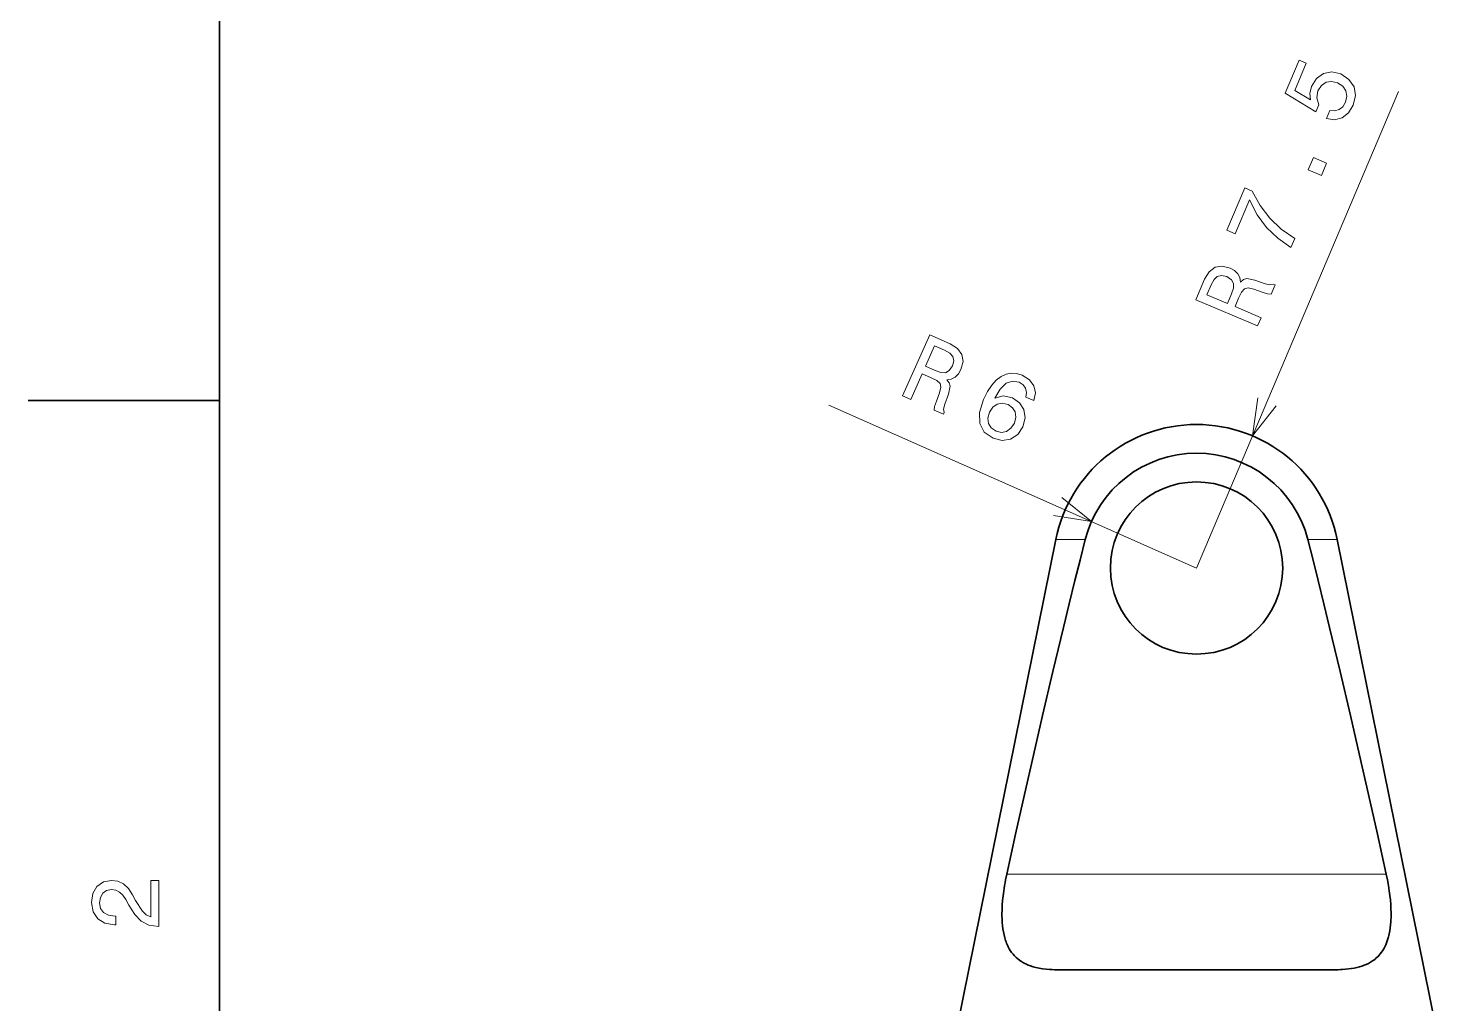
# Model space of a CAD drawing. Extents: x 0 to 297, y 0 to 210.
# Drawn here: x 0 to 73.5, y 73.5 to 124.5 of the extents above; entities that cross this region are included whole.
import ezdxf

# ---------------------------------------------------------------- set-up
doc = ezdxf.new("R2010")
doc.units = 0

msp = doc.modelspace()

# ---------------------------------------------------------------- linework, layer by layer
at = {"color": 7, "lineweight": 35}
for p, q in [((10, 200), (10, 10)), ((53.670929, 97.735062), (48.522415, 72.249916)), ((68.373901, 97.735062), (73.522415, 72.249916))]:
    msp.add_line(p, q, dxfattribs=at)
at = {"color": 7, "lineweight": 13}
for q in [(71.573006, 121.151077), (41.823257, 104.758293)]:
    msp.add_line((61.022415, 96.249916), q, dxfattribs=at)
at = {"color": 7, "lineweight": 35, "ltscale": 0.25}
msp.add_line((10, 105), (0, 105), dxfattribs=at)
at = {"color": 7, "lineweight": 13, "ltscale": 0.038455}
for p, q in [((53.670929, 97.735062), (55.209126, 97.735062)), ((66.835709, 97.735062), (68.373901, 97.735062))]:
    msp.add_line(p, q, dxfattribs=at)
at = {"color": 7, "lineweight": 13, "ltscale": 0.4955}
msp.add_line((70.932404, 80.249916), (51.112423, 80.249916), dxfattribs=at)
at = {"color": 7, "lineweight": 35, "ltscale": 0.036357}
msp.add_line((53.865894, 75.249916), (55.320156, 75.249916), dxfattribs=at)
at = {"color": 7, "lineweight": 35, "ltscale": 0.32147}
msp.add_line((55.320156, 75.249916), (68.17894, 75.249916), dxfattribs=at)
at = {"color": 7, "lineweight": 13}
for points in [[(67.810837, 119.738106), (68.234894, 119.678932), (68.628494, 119.780548), (68.955894, 120.036186), (69.206558, 120.433884), (69.321693, 120.938309), (69.249588, 121.401558), (68.985764, 121.787201), (68.558784, 122.072182), (68.093475, 122.176216), (67.660057, 122.096954), (67.294243, 121.841156), (67.024452, 121.424171), (66.932617, 121.052292), (66.971741, 120.718033), (66.158478, 121.215973), (66.756592, 122.627632), (66.375816, 122.788971), (65.645882, 121.066185), (67.246513, 120.086754), (67.403915, 120.458237), (67.299782, 120.820038), (67.366432, 121.197113), (67.543434, 121.472664), (67.788437, 121.637238), (68.076965, 121.684784), (68.391151, 121.611916), (68.662056, 121.436882), (68.826637, 121.191879), (68.874184, 120.903351), (68.801308, 120.589157), (68.664528, 120.356827), (68.477058, 120.211685), (68.250862, 120.143204), (67.993813, 120.16996)], [(67.54599, 116.773209), (67.817505, 117.414024), (67.12561, 117.707184), (66.854095, 117.06636)], [(65.950752, 113.008163), (66.149467, 113.477173), (65.448196, 113.955048), (64.847198, 114.527374), (64.344498, 115.189499), (63.93277, 115.950012), (63.547352, 116.113312), (62.610825, 113.902954), (63.033394, 113.723907), (63.78104, 115.48848), (64.191505, 114.712074), (64.682953, 114.04924), (65.265381, 113.484787)], [(64.210922, 108.901886), (64.393898, 109.333748), (63.033325, 109.910217), (63.220234, 110.351364), (63.371891, 110.670517), (63.523472, 110.84729), (63.72393, 110.893806), (64.017578, 110.824158), (64.445343, 110.670303), (64.731117, 110.582085), (64.917252, 110.568947), (65.12384, 111.056526), (65.035614, 111.09391), (64.860336, 111.042191), (64.603134, 111.107353), (64.069275, 111.295212), (63.650406, 111.37957), (63.484421, 111.323921), (63.325363, 111.19413), (63.287971, 111.429062), (63.180534, 111.627945), (63.011631, 111.798103), (62.777325, 111.930244), (62.359718, 112.030502), (61.988468, 111.968704), (61.682159, 111.736992), (61.444717, 111.34465), (60.988258, 110.267326)], [(61.788269, 111.056679), (61.936146, 111.328133), (62.108978, 111.490425), (62.324627, 111.546936), (62.597733, 111.480522), (62.847389, 111.319969), (62.956791, 111.125732), (62.949871, 110.876709), (62.849136, 110.574326), (62.638615, 110.077454), (61.565941, 110.531952)], [(45.67009, 105.241112), (46.098888, 105.051079), (46.697578, 106.402031), (47.135601, 106.207916), (47.452225, 106.051048), (47.626488, 105.896591), (47.669716, 105.695404), (47.595268, 105.402931), (47.434425, 104.977753), (47.341534, 104.693459), (47.325348, 104.507561), (47.809475, 104.293015), (47.848297, 104.380615), (47.799465, 104.556717), (47.868832, 104.81282), (48.065407, 105.343521), (48.15662, 105.760956), (48.103699, 105.927826), (47.976532, 106.088989), (48.212048, 106.122528), (48.412666, 106.226692), (48.585564, 106.392784), (48.721523, 106.624893), (48.828613, 107.040802), (48.772911, 107.413017), (48.546249, 107.723083), (48.157845, 107.966919), (47.08815, 108.440971)], [(47.864281, 107.628136), (48.133278, 107.47583), (48.292717, 107.300362), (48.345692, 107.083817), (48.274803, 106.811829), (48.110184, 106.564842), (47.914177, 106.458633), (47.665306, 106.469635), (47.364613, 106.57531), (46.871262, 106.793945), (47.343269, 107.859024)], [(52.530743, 104.997467), (52.608646, 105.40976), (52.528374, 105.776314), (52.292488, 106.090462), (51.913307, 106.330215), (51.626968, 106.418495), (51.352997, 106.435104), (51.082169, 106.384117), (50.817055, 106.258888), (50.566353, 106.066597), (50.328011, 105.802635), (50.102039, 105.466988), (49.901741, 105.064804), (49.685364, 104.377388), (49.700829, 103.802361), (49.938393, 103.355072), (50.393444, 103.037567), (50.877464, 102.922356), (51.314697, 102.987854), (51.687218, 103.230972), (51.957672, 103.629646), (52.073402, 104.102402), (52.010471, 104.532982), (51.7771, 104.890152), (51.404049, 105.143738), (50.925163, 105.245636), (50.481331, 105.127899), (50.775253, 105.604431), (51.084221, 105.90329), (51.406181, 106.019875), (51.752407, 105.954704), (51.966599, 105.815651), (52.098896, 105.641182), (52.142651, 105.428719), (52.106552, 105.185455)], [(51.508385, 103.823235), (51.328941, 103.555237), (51.101761, 103.391136), (50.828888, 103.335541), (50.550255, 103.403854), (50.298653, 103.570518), (50.15451, 103.805405), (50.118881, 104.085976), (50.206112, 104.394844), (50.378906, 104.660278), (50.604042, 104.819763), (50.877434, 104.864098), (51.18578, 104.788132), (51.412285, 104.627075), (51.551289, 104.405502), (51.584354, 104.131577)], [(6.833213, 77.519447), (6.833213, 79.925072), (6.399496, 79.925072), (6.399496, 78.023773), (6.162464, 78.129684), (5.965778, 78.311241), (5.607709, 78.871033), (5.456412, 79.168587), (5.239553, 79.501442), (4.987392, 79.738472), (4.689842, 79.874641), (4.351945, 79.925072), (3.928314, 79.839333), (3.595461, 79.602303), (3.383646, 79.239189), (3.307997, 78.770172), (3.393732, 78.286018), (3.630764, 77.91787), (4.009006, 77.680832), (4.508286, 77.600143), (4.578891, 77.600143), (4.578891, 78.059074), (4.538545, 78.059074), (4.195605, 78.104462), (3.943444, 78.240631), (3.782061, 78.457489), (3.726585, 78.744957), (3.777017, 79.03746), (3.903098, 79.254318), (4.099784, 79.395531), (4.346902, 79.445961), (4.578891, 79.41066), (4.775577, 79.314842), (4.947046, 79.153458), (5.098343, 78.931557), (5.259727, 78.634003), (5.572406, 78.139771), (5.90526, 77.791786), (6.308718, 77.585014), (6.818084, 77.519447)]]:
    msp.add_lwpolyline(points, close=True, dxfattribs=at)
for points in [[(64.225403, 105.136345), (63.948357, 103.155632), (65.178642, 104.73246)], [(53.561028, 98.990341), (55.536942, 98.680878), (53.980484, 99.936836)]]:
    msp.add_lwpolyline(points, dxfattribs=at)
at = {"color": 7, "lineweight": 35}
for points in [[(55.209126, 97.735062), (54.938122, 96.665283), (54.670963, 95.594009), (54.37043, 94.370842), (54.073795, 93.146385), (53.525764, 90.844307), (52.986843, 88.5364), (52.512497, 86.473946), (52.043545, 84.410034), (51.576031, 82.33075), (51.112423, 80.249916)], [(66.835709, 97.735062), (67.106705, 96.665283), (67.373871, 95.594009), (67.6744, 94.370842), (67.971039, 93.146385), (68.519066, 90.844307), (69.057991, 88.5364), (69.532333, 86.473946), (70.001282, 84.410034), (70.468796, 82.33075), (70.932404, 80.249916)], [(51.112423, 80.249916), (51.050385, 79.952057), (51.022255, 79.802338), (50.996143, 79.652397), (50.972191, 79.502953), (50.950344, 79.353485), (50.91988, 79.11409), (50.895332, 78.875488), (50.877094, 78.63829), (50.865608, 78.403168), (50.861366, 78.170853), (50.862152, 78.054344), (50.865021, 77.938858), (50.869865, 77.827698), (50.876823, 77.717697), (50.891621, 77.55275), (50.911747, 77.39106), (50.937481, 77.232971), (50.969116, 77.078842), (51.006905, 76.929184), (51.051117, 76.784348), (51.075699, 76.71389), (51.101963, 76.644814), (51.144558, 76.543922), (51.191048, 76.446442), (51.241478, 76.352516), (51.295876, 76.262299), (51.36438, 76.161888), (51.438309, 76.066849), (51.51762, 75.97731), (51.602234, 75.893394), (51.692039, 75.815147), (51.786869, 75.742607), (51.886524, 75.675774), (51.990746, 75.614609), (52.049313, 75.583656), (52.109108, 75.554337), (52.232239, 75.500465), (52.359821, 75.452759), (52.491547, 75.41095), (52.627083, 75.374756), (52.711418, 75.355316), (52.796982, 75.337784), (52.888168, 75.321335), (52.980553, 75.306816), (53.164005, 75.28376), (53.351238, 75.267159), (53.476376, 75.25946), (53.602848, 75.25412), (53.733753, 75.250938), (53.865894, 75.249916)], [(68.17894, 75.249916), (68.418335, 75.25338), (68.536469, 75.257889), (68.653473, 75.26442), (68.807587, 75.276505), (68.959312, 75.292755), (69.108383, 75.313507), (69.254509, 75.339096), (69.397354, 75.369873), (69.536583, 75.406151), (69.658508, 75.443787), (69.776962, 75.486374), (69.891701, 75.534119), (70.002472, 75.587212), (70.109047, 75.645844), (70.163139, 75.678818), (70.215981, 75.713364), (70.284401, 75.761887), (70.350441, 75.813225), (70.414009, 75.867371), (70.486961, 75.936043), (70.556198, 76.008713), (70.621658, 76.085327), (70.683289, 76.165817), (70.741089, 76.250092), (70.799896, 76.346489), (70.854126, 76.447136), (70.903816, 76.551865), (70.94902, 76.660492), (70.985504, 76.760132), (71.018578, 76.862526), (71.048317, 76.967499), (71.068481, 77.047821), (71.086853, 77.12941), (71.116043, 77.282143), (71.139618, 77.43856), (71.15786, 77.598312), (71.171036, 77.761078), (71.176926, 77.866646), (71.180916, 77.973221), (71.183167, 78.089806), (71.183342, 78.207382), (71.178085, 78.435837), (71.165924, 78.666885), (71.147308, 78.899872), (71.122643, 79.134193), (71.0923, 79.369278), (71.070587, 79.516373), (71.046837, 79.66346), (70.993439, 79.95723), (70.932404, 80.249916)]]:
    msp.add_lwpolyline(points, dxfattribs=at)
msp.add_circle((61.022415, 96.249916), 4.5, dxfattribs=at)
for centre, radius, start, end in [((61.022415, 96.249916), 7.5, 90.000003, 168.578809), ((61.022415, 96.249916), 7.5, 11.421186, 90.000003), ((61.022411, 96.249916), 6.000002, 14.331094, 165.66882)]:
    msp.add_arc(centre, radius, start, end, dxfattribs=at)

doc.saveas('drawing.dxf')
